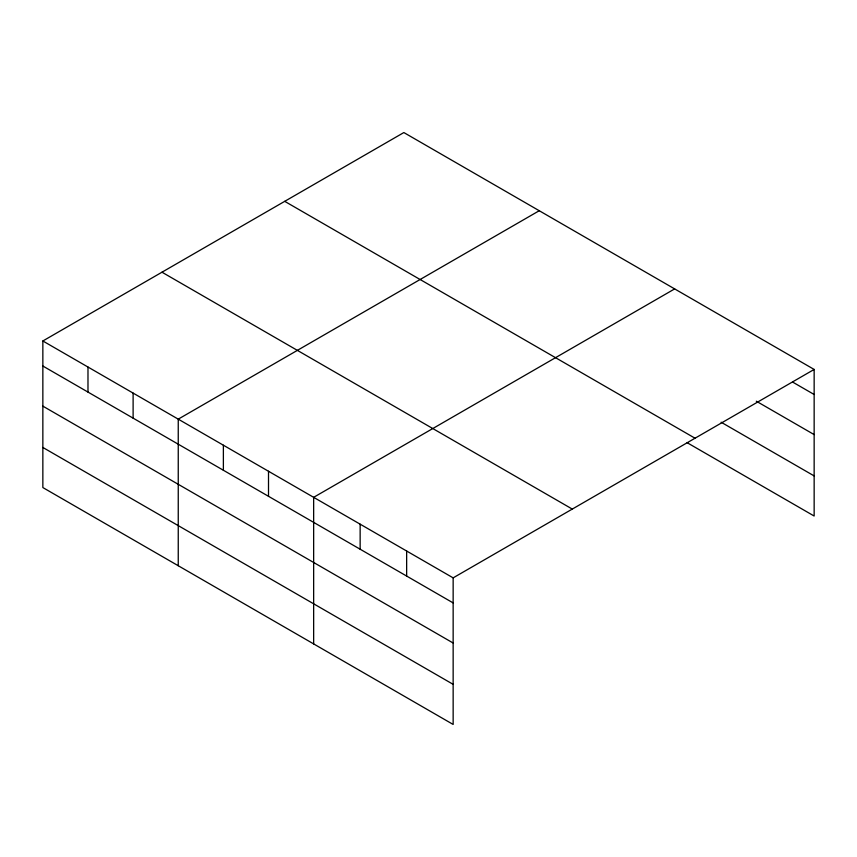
<?xml version="1.0" encoding="UTF-8"?>
<svg xmlns="http://www.w3.org/2000/svg" width="857" height="857" viewBox="0 0 857 857"><rect width="100%" height="100%" fill="white"/><g stroke="black" fill="none" stroke-linecap="round" stroke-linejoin="round"><path stroke-width="1.29" d="M453.149 643.018L453.149 577.864L42.85 340.979L42.85 487.558L453.149 724.444L453.149 643.018L42.85 406.132M687.121 442.683L814.15 516.021L814.15 369.442L403.851 132.556L42.85 340.979M539.246 210.726L178.245 419.148L178.245 565.727M674.652 288.905L313.651 497.328L313.651 643.907M453.149 577.864L814.15 369.442M792.596 382.051L814.15 394.488M756.313 401.205L814.15 434.595M721.144 422.222L814.15 475.914M284.717 201.341L695.016 438.216M161.984 272.205L572.283 509.079M42.85 366.025L453.149 602.91M42.85 447.45L453.149 684.336M406.647 551.019L406.647 576.065M360.144 524.173L360.144 549.219M268.509 471.264L268.509 496.31M223.377 445.212L223.377 470.257M133.114 393.095L133.114 418.141M87.982 367.042L87.982 392.088"/></g></svg>
